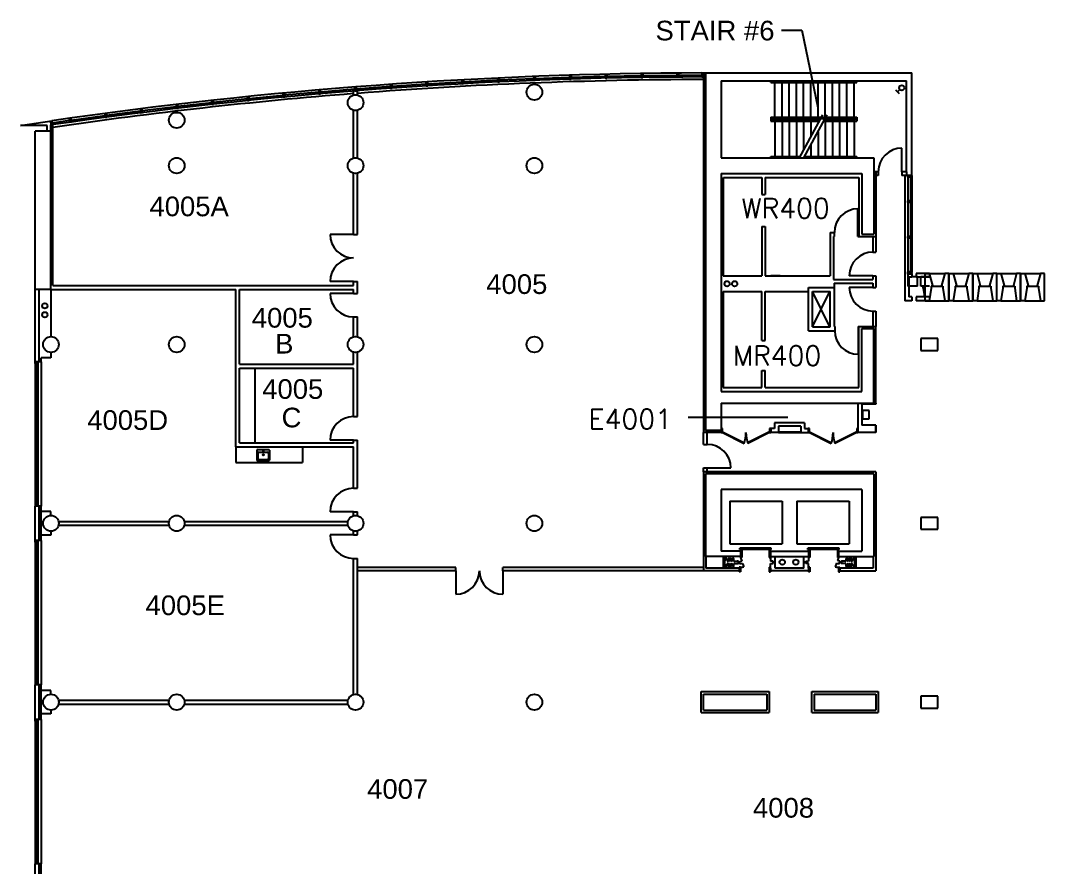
# Model space of a CAD drawing. Header units: inches. Extents: x -196 to 3068, y -5 to 2578.
# Drawn here: x 9 to 1572, y 1285 to 2578 of the extents above; entities that cross this region are included whole.
import ezdxf

# ---------------------------------------------------------------- set-up
doc = ezdxf.new("R2010")
doc.units = ezdxf.units.IN
doc.header["$MEASUREMENT"] = 0
for name, color, linetype in [('A-DOOR', 4, 'Continuous'), ('A-FLOR-HRAL', 4, 'Continuous'), ('A-FLOR-STRS', 4, 'Continuous'), ('A-FLOR-TEXT', 7, 'Continuous'), ('A-FURN', 3, 'Continuous'), ('A-GLAZ', 3, 'Continuous'), ('A-ROOF-OTLN', 6, 'Continuous'), ('A-WALL', 5, 'Continuous'), ('A-WALL-JAMB', 6, 'Continuous'), ('M-EQPM-EVTR', 4, 'Continuous'), ('P-SANR-EQPM', 5, 'Continuous'), ('S-COLS', 6, 'Continuous')]:
    doc.layers.add(name, color=color, linetype=linetype)
doc.styles.add('ROMANS', font='ROMANS.shx', dxfattribs={"width": 0.9})
doc.styles.get("Standard").update_dxf_attribs({"font": 'arial.ttf'})

msp = doc.modelspace()

# ---------------------------------------------------------------- linework, layer by layer
for p, q in [((1350.7, 2465.9), (1345, 2471.6)), ((1350.7, 2465.9), (1345, 2471.6)), ((1351.3, 2472.2), (1347.8, 2468.8)), ((1351.3, 2472.2), (1347.8, 2468.8)), ((1244.5, 2110.2), (1217.8, 2164.2)), ((1217.8, 2110.2), (1244.5, 2164.2))]:
    msp.add_line(p, q)
for centre in [(1354.1, 2475), (1354.1, 2475), (1087.5, 2175.9), (1099, 2175.9), (46, 2142.1), (46, 2128.6)]:
    msp.add_circle(centre, 4)
at = {"layer": 'A-DOOR'}
for p, q in [((1354.3, 2346.9), (1354.3, 2382.9)), ((1354.3, 2346.9), (1354.3, 2382.9)), ((1287.3, 2254.2), (1287.3, 2290.2)), ((1287.3, 2254.2), (1287.3, 2290.2)), ((517.3, 2251.2), (481.3, 2251.2)), ((517.3, 2179.2), (481.3, 2179.2)), ((1310, 2188.2), (1274, 2188.2)), ((1310, 2188.2), (1274, 2188.2)), ((517.3, 2161.2), (481.3, 2161.2)), ((1310, 2170.2), (1274, 2170.2)), ((1310, 2170.2), (1274, 2170.2)), ((1287.8, 2104.2), (1287.8, 2068.2)), ((1287.8, 2104.2), (1287.8, 2068.2)), ((1080.3, 1949.8), (1113.8, 1933.2)), ((1080.3, 1948.7), (1113.4, 1932.3)), ((1152.3, 1949.8), (1118.7, 1933.2)), ((1152.3, 1948.7), (1119.2, 1932.3)), ((1213.3, 1949.8), (1246.8, 1933.2)), ((1213.3, 1948.7), (1246.4, 1932.3)), ((1285.3, 1949.8), (1251.7, 1933.2)), ((1285.3, 1949.8), (1251.7, 1933.2)), ((1285.3, 1948.7), (1252.2, 1932.3)), ((1285.3, 1948.7), (1252.2, 1932.3)), ((517.3, 1937.2), (481.3, 1937.2)), ((1057.3, 1894.7), (1093.3, 1894.7)), ((517.3, 1827.8), (481.3, 1827.8)), ((517.3, 1792.6), (481.3, 1792.6)), ((1154.8, 1772.2), (1106.8, 1772.2)), ((1106.8, 1770.2), (1106.8, 1772.2)), ((1154.8, 1770.2), (1106.8, 1770.2)), ((1130.8, 1770.2), (1130.8, 1772.2)), ((1154.8, 1770.2), (1154.8, 1772.2)), ((1210.8, 1770.2), (1210.8, 1772.2)), ((1258.8, 1772.2), (1210.8, 1772.2)), ((1258.8, 1770.2), (1210.8, 1770.2)), ((1234.8, 1770.2), (1234.8, 1772.2)), ((1258.8, 1772.2), (1252.8, 1772.2)), ((1258.8, 1770.2), (1258.8, 1772.2)), ((1258.8, 1770.2), (1258.8, 1772.2)), ((1106.1, 1751.5), (1109.9, 1752.8)), ((1107.3, 1747.7), (1106.1, 1751.5)), ((1107.8, 1758.2), (1109.8, 1752.7)), ((1259.7, 1752.2), (1255.9, 1753.4)), ((1259.7, 1752.2), (1255.9, 1753.4)), ((1257.8, 1758.2), (1256.1, 1753.4)), ((1257.8, 1758.2), (1256.1, 1753.4)), ((1258.5, 1748.4), (1259.7, 1752.2)), ((1258.5, 1748.4), (1259.7, 1752.2)), ((673.3, 1737.9), (673.3, 1701.9)), ((745.3, 1737.9), (745.3, 1701.9)), ((1111.2, 1748.9), (1107.3, 1747.7)), ((1111.2, 1748.9), (1112.9, 1744)), ((1254.7, 1749.6), (1252.6, 1744)), ((1254.7, 1749.6), (1252.6, 1744)), ((1254.7, 1749.6), (1258.5, 1748.4)), ((1254.7, 1749.6), (1258.5, 1748.4))]:
    msp.add_line(p, q, dxfattribs=at)
for centre, radius, start, end in [((1354.3, 2346.9), 36, 90, 180), ((1354.3, 2346.9), 36, 90, 180), ((1287.3, 2254.2), 36, 90, 180), ((1287.3, 2254.2), 36, 90, 180), ((517.3, 2251.2), 36, 180, 270), ((1310, 2188.2), 36, 90, 180), ((1310, 2188.2), 36, 90, 180), ((517.3, 2179.2), 36, 90, 180), ((517.3, 2161.2), 36, 180, 270), ((1310, 2170.2), 36, 180, 270), ((1310, 2170.2), 36, 180, 270), ((1287.8, 2104.2), 36, 180, 270), ((1287.8, 2104.2), 36, 180, 270), ((517.3, 1937.2), 36, 90, 180), ((1068.3, 1948.7), 48, 340, 0), ((1164.3, 1948.7), 48, 180, 200), ((1201.3, 1948.7), 48, 340, 0), ((1297.3, 1948.7), 48, 180, 200), ((1297.3, 1948.7), 48, 180, 200), ((1057.3, 1894.7), 36, 0, 90), ((517.3, 1827.8), 36, 90, 180), ((517.3, 1792.6), 36, 180, 270), ((673.3, 1737.9), 36, 270, 0), ((745.3, 1737.9), 36, 180, 270), ((1107.8, 1759.2), 16, 270, 288.7751), ((1257.8, 1759.2), 16, 251.2249, 270), ((1257.8, 1759.2), 16, 251.2249, 270)]:
    msp.add_arc(centre, radius, start, end, dxfattribs=at)
at = {"layer": 'A-FLOR-HRAL'}
for p, q in [((1154.3, 2483.2), (1154.3, 2485.7)), ((1154.3, 2483.2), (1285.3, 2483.2)), ((1285.3, 2483.2), (1285.3, 2485.2)), ((1285.3, 2483.2), (1285.3, 2485.2)), ((1154.3, 2429.9), (1285.3, 2429.9)), ((1154.3, 2429.9), (1154.3, 2423.9)), ((1154.3, 2423.9), (1228.1, 2423.9)), ((1156.3, 2427.9), (1283.3, 2427.9)), ((1156.3, 2425.9), (1156.3, 2427.9)), ((1156.3, 2425.9), (1229.2, 2425.9)), ((1234.9, 2423.9), (1285.3, 2423.9)), ((1236, 2425.9), (1283.3, 2425.9)), ((1252.8, 2429.9), (1285.3, 2429.9)), ((1252.8, 2427.9), (1283.3, 2427.9)), ((1252.8, 2425.9), (1283.3, 2425.9)), ((1252.8, 2423.9), (1285.3, 2423.9)), ((1283.3, 2425.9), (1283.3, 2427.9)), ((1283.3, 2425.9), (1283.3, 2427.9)), ((1285.3, 2429.9), (1285.3, 2423.9)), ((1285.3, 2429.9), (1285.3, 2423.9)), ((1154.3, 2370.2), (1199, 2370.2)), ((1154.3, 2368.2), (1154.3, 2370.2)), ((1205.8, 2370.2), (1285.3, 2370.2)), ((1285.3, 2368.2), (1285.3, 2370.2)), ((1285.3, 2368.2), (1285.3, 2370.2))]:
    msp.add_line(p, q, dxfattribs=at)
at = {"layer": 'A-FLOR-STRS'}
for p, q in [((1160.3, 2429.9), (1160.3, 2483.2)), ((1171.3, 2429.9), (1171.3, 2483.2)), ((1182.3, 2429.9), (1182.3, 2483.2)), ((1193.3, 2429.9), (1193.3, 2483.2)), ((1204.3, 2429.9), (1204.3, 2483.2)), ((1215.3, 2429.9), (1215.3, 2483.2)), ((1226.3, 2429.9), (1226.3, 2483.2)), ((1237.3, 2429.9), (1237.3, 2483.2)), ((1248.3, 2429.9), (1248.3, 2483.2)), ((1259.3, 2429.9), (1259.3, 2483.2)), ((1259.3, 2429.9), (1259.3, 2483.2)), ((1270.3, 2429.9), (1270.3, 2483.2)), ((1270.3, 2429.9), (1270.3, 2483.2)), ((1281.3, 2429.9), (1281.3, 2483.2)), ((1281.3, 2429.9), (1281.3, 2483.2)), ((1160.3, 2423.9), (1160.3, 2370.7)), ((1171.3, 2423.9), (1171.3, 2370.7)), ((1182.3, 2423.9), (1182.3, 2370.7)), ((1193.3, 2423.9), (1193.3, 2370.7)), ((1197.9, 2368.2), (1233.5, 2433.9)), ((1204.3, 2423.9), (1204.3, 2380)), ((1204.7, 2368.2), (1240.4, 2433.9)), ((1215.3, 2423.9), (1215.3, 2400.3)), ((1237.3, 2423.9), (1237.3, 2370.7)), ((1248.3, 2423.9), (1248.3, 2370.7)), ((1259.3, 2423.9), (1259.3, 2370.7)), ((1259.3, 2423.9), (1259.3, 2370.7)), ((1270.3, 2423.9), (1270.3, 2370.7)), ((1270.3, 2423.9), (1270.3, 2370.7)), ((1281.3, 2423.9), (1281.3, 2370.7)), ((1281.3, 2423.9), (1281.3, 2370.7)), ((1226.3, 2408), (1226.3, 2370.7)), ((1215.3, 2387.7), (1215.3, 2370.7))]:
    msp.add_line(p, q, dxfattribs=at)
at = {"layer": 'A-FLOR-TEXT'}
for p, q in [((1170.5, 2563), (1201.6, 2563)), ((1201.6, 2563), (1226.2, 2445)), ((1028.2, 1972.3), (1180.1, 1972.3))]:
    msp.add_line(p, q, dxfattribs=at)
at = {"layer": 'A-FURN'}
for p, q in [((367.3, 1933.2), (367.3, 2047.2)), ((1294.4, 1982.4), (1294.4, 1969.5)), ((1304.6, 1982.4), (1294.4, 1982.4)), ((1304.6, 1969.5), (1304.6, 1982.4)), ((1294.4, 1969.5), (1304.6, 1969.5)), ((337.3, 1927.2), (337.3, 1903.2)), ((439.3, 1927.2), (439.3, 1903.2)), ((337.3, 1903.2), (439.3, 1903.2))]:
    msp.add_line(p, q, dxfattribs=at)
at = {"layer": 'A-GLAZ'}
for p, q in [((685.2, 2484.3), (737.4, 2487)), ((739.8, 2487.1), (792, 2489.3)), ((794.5, 2489.4), (846.8, 2491.2)), ((849.3, 2491.3), (901.5, 2492.7)), ((904, 2492.8), (956.2, 2493.8)), ((958.7, 2493.9), (1010.9, 2494.5)), ((1013.4, 2494.5), (1048.8, 2494.6)), ((466.7, 2469), (518.8, 2473.2)), ((521.3, 2473.4), (573.4, 2477.3)), ((575.9, 2477.5), (628, 2481)), ((630.5, 2481.1), (682.7, 2484.2)), ((303.3, 2453), (355.3, 2458.5)), ((357.7, 2458.7), (409.7, 2463.8)), ((412.2, 2464.1), (464.3, 2468.8)), ((140.3, 2433.2), (192.1, 2439.9)), ((194.6, 2440.2), (246.4, 2446.5)), ((248.9, 2446.8), (300.8, 2452.7)), ((57.3, 2421.6), (83.6, 2425.4)), ((86, 2425.7), (137.8, 2432.8)), ((1358.7, 2340.9), (1358.7, 2190.8)), ((1363.3, 2340.9), (1363.3, 2193.2)), ((1367.3, 2338.4), (1367.3, 2302.4)), ((1369.3, 2340.9), (1369.3, 2193.2)), ((1367.3, 2299.9), (1367.3, 2247.8)), ((1367.3, 2245.3), (1367.3, 2193.2)), ((1401, 2172.4), (1415, 2172.4)), ((1437.5, 2172.4), (1451.5, 2172.4)), ((1474, 2172.4), (1488, 2172.4)), ((1510.5, 2172.4), (1524.5, 2172.4)), ((1547, 2172.4), (1561, 2172.4)), ((31.3, 2056.8), (31.3, 1836.5)), ((33.3, 1975.2), (33.3, 2054.3)), ((35.3, 2056.8), (35.3, 1836.5)), ((40.3, 2056.8), (40.3, 1836.5)), ((40.3, 2056.8), (40.3, 1836.5)), ((33.3, 1920.6), (33.3, 1972.7)), ((33.3, 1839), (33.3, 1918.1)), ((31.3, 1783.8), (31.3, 1563.5)), ((35.3, 1783.8), (35.3, 1563.5)), ((40.3, 1783.8), (40.3, 1563.5)), ((40.3, 1783.8), (40.3, 1563.5)), ((33.3, 1702.2), (33.3, 1781.3)), ((33.3, 1647.6), (33.3, 1699.7)), ((33.3, 1566), (33.3, 1645.1)), ((31.3, 1510.8), (31.3, 1290.5)), ((33.3, 1429.2), (33.3, 1508.3)), ((35.3, 1510.8), (35.3, 1290.5)), ((40.3, 1510.8), (40.3, 1290.5)), ((40.3, 1510.8), (40.3, 1290.5)), ((33.3, 1374.6), (33.3, 1426.7)), ((33.3, 1293), (33.3, 1372.1))]:
    msp.add_line(p, q, dxfattribs=at)
for radius, start, end in [(6998.8, 90.1228, 98.30558), (7004.8, 90.14314, 98.28531), (6994.8, 90.1228, 94.45228), (6994.8, 94.50157, 98.28553)]:
    msp.add_arc((1066.3, -4507.2), radius, start, end, dxfattribs=at)
at = {"layer": 'A-ROOF-OTLN'}
for p, q in [((1165.8, 1949.7), (1199.8, 1949.7)), ((1165.8, 1948.7), (1199.8, 1948.7))]:
    msp.add_line(p, q, dxfattribs=at)
at = {"layer": 'A-WALL'}
for p, q in [((1051.3, 2497.7), (1051.3, 1948.7)), ((1051.3, 2497.7), (1369.3, 2497.7)), ((1054.3, 2497.7), (1054.3, 1951.7)), ((1078.3, 2485.7), (1078.3, 2368.2)), ((1078.3, 2485.7), (1361.3, 2485.7)), ((1361.3, 2346.9), (1361.3, 2485.7)), ((1361.3, 2346.9), (1361.3, 2485.7)), ((1369.3, 2340.9), (1369.3, 2497.7)), ((1369.3, 2340.9), (1369.3, 2497.7)), ((517.3, 2463.9), (517.3, 2470.1)), ((523.3, 2463.9), (523.3, 2470.6)), ((517.3, 2367.8), (517.3, 2440.7)), ((523.3, 2367.8), (523.3, 2440.7)), ((8.9, 2417.4), (56.9, 2424.6)), ((54.4, 2424.2), (55.3, 2418.3)), ((49.3, 2417.4), (8.8, 2417.4)), ((55.3, 2408.7), (31.3, 2408.7)), ((31.3, 2167.2), (31.3, 2408.7)), ((55.3, 2408.7), (31.3, 2408.7)), ((49.3, 2408.7), (49.3, 2417.4)), ((55.3, 2408.7), (55.3, 2418.3)), ((55.3, 2167.2), (55.3, 2408.7)), ((58.3, 2173.2), (58.3, 2418.7)), ((1051.3, 2399.4), (1051.3, 1948.7)), ((1054.3, 2399.4), (1054.3, 1951.7)), ((1078.3, 2368.2), (1311.3, 2368.2)), ((1078.3, 2368.2), (1311.3, 2368.2)), ((1252.8, 2368.2), (1311.3, 2368.2)), ((1252.8, 2368.2), (1311.3, 2368.2)), ((1311.3, 2368.2), (1311.3, 2346.9)), ((1311.3, 2368.2), (1311.3, 2346.9)), ((1311.3, 2368.2), (1311.3, 2346.9)), ((1311.3, 2368.2), (1311.3, 2346.9)), ((1318.3, 2346.9), (1311.3, 2346.9)), ((1311.3, 2346.9), (1311.3, 2251.4)), ((1311.3, 2346.9), (1311.3, 2251.4)), ((1318.3, 2346.9), (1311.3, 2346.9)), ((1314.3, 2346.9), (1314.3, 2248.2)), ((1314.3, 2346.9), (1314.3, 2248.2)), ((1318.3, 2346.9), (1318.3, 2340.9)), ((1318.3, 2346.9), (1318.3, 2340.9)), ((1361.3, 2346.9), (1354.3, 2346.9)), ((1354.3, 2346.9), (1354.3, 2340.9)), ((1354.3, 2346.9), (1354.3, 2340.9)), ((1361.3, 2346.9), (1354.3, 2346.9)), ((1361.3, 2346.9), (1361.3, 2340.9)), ((1361.3, 2346.9), (1361.3, 2340.9)), ((517.3, 2251.2), (517.3, 2344.6)), ((523.3, 2251.2), (523.3, 2344.6)), ((1078.3, 2344.2), (1293.3, 2344.2)), ((1078.3, 2344.2), (1078.3, 2011.4)), ((1081.5, 2338.2), (1081.5, 2188.2)), ((1081.8, 2338.2), (1140.3, 2338.2)), ((1140.3, 2338.2), (1140.3, 2312.2)), ((1145.8, 2338.2), (1288.8, 2338.2)), ((1145.8, 2338.2), (1145.8, 2312.2)), ((1252.8, 2344.2), (1293.3, 2344.2)), ((1288.8, 2338.2), (1288.8, 2248.2)), ((1288.8, 2338.2), (1288.8, 2248.2)), ((1293.3, 2344.2), (1293.3, 2251.4)), ((1293.3, 2344.2), (1293.3, 2251.4)), ((1318.3, 2340.9), (1314.3, 2340.9)), ((1318.3, 2340.9), (1314.3, 2340.9)), ((1369.3, 2340.9), (1354.3, 2340.9)), ((1369.3, 2340.9), (1354.3, 2340.9)), ((1140.3, 2312.2), (1145.8, 2312.2)), ((517.3, 2251.2), (523.3, 2251.2)), ((1140.3, 2263.2), (1140.3, 2188.2)), ((1140.3, 2263.2), (1145.8, 2263.2)), ((1145.8, 2263.2), (1145.8, 2188.2)), ((1244.8, 2254.2), (1251, 2254.2)), ((1244.8, 2254.2), (1244.8, 2188.2)), ((1251.3, 2248.2), (1251.3, 2254.2)), ((1287.3, 2254.2), (1288.8, 2254.2)), ((1287.3, 2248.2), (1287.3, 2254.2)), ((1287.3, 2254.2), (1288.8, 2254.2)), ((1287.3, 2248.2), (1287.3, 2254.2)), ((1293.3, 2251.4), (1311.3, 2251.4)), ((1293.3, 2251.4), (1311.3, 2251.4)), ((1250, 2248.2), (1251.3, 2248.2)), ((1250, 2248.2), (1250, 2182.2)), ((1287.3, 2248.2), (1288.8, 2248.2)), ((1287.3, 2248.2), (1288.8, 2248.2)), ((1288.8, 2248.2), (1314.3, 2248.2)), ((1288.8, 2248.2), (1314.3, 2248.2)), ((1310, 2248.2), (1310, 2224.2)), ((1310, 2248.2), (1310, 2224.2)), ((1314.3, 2248.2), (1314.3, 2224.2)), ((1314.3, 2248.2), (1314.3, 2224.2)), ((1310, 2224.2), (1314.3, 2224.2)), ((1310, 2224.2), (1314.3, 2224.2)), ((1358.7, 2191.7), (1358.7, 2149.7)), ((1363.3, 2190.7), (1363.3, 2172.4)), ((1369.3, 2191.7), (1369.3, 2185.7)), ((1369.3, 2190.7), (1369.3, 2186.7)), ((1376.3, 2191.7), (1376.3, 2185.7)), ((1396.3, 2191.7), (1376.3, 2191.7)), ((1390, 2149.7), (1390, 2191.7)), ((1390, 2191.7), (1396, 2191.7)), ((1396, 2191.7), (1420, 2191.7)), ((1396, 2191.7), (1401, 2173.4)), ((1420, 2191.7), (1415, 2173.4)), ((1426, 2191.7), (1420, 2191.7)), ((1426, 2149.7), (1426, 2191.7)), ((1426.5, 2191.7), (1432.5, 2191.7)), ((1426.5, 2149.7), (1426.5, 2191.7)), ((1432.5, 2191.7), (1437.5, 2173.4)), ((1432.5, 2191.7), (1456.5, 2191.7)), ((1456.5, 2191.7), (1451.5, 2173.4)), ((1462.5, 2191.7), (1456.5, 2191.7)), ((1462.5, 2149.7), (1462.5, 2191.7)), ((1463, 2191.7), (1469, 2191.7)), ((1463, 2149.7), (1463, 2191.7)), ((1469, 2191.7), (1474, 2173.4)), ((1469, 2191.7), (1493, 2191.7)), ((1493, 2191.7), (1488, 2173.4)), ((1499, 2191.7), (1493, 2191.7)), ((1499, 2149.7), (1499, 2191.7)), ((1499.5, 2191.7), (1505.5, 2191.7)), ((1499.5, 2149.7), (1499.5, 2191.7)), ((1505.5, 2191.7), (1510.5, 2173.4)), ((1505.5, 2191.7), (1529.5, 2191.7)), ((1529.5, 2191.7), (1524.5, 2173.4)), ((1535.5, 2191.7), (1529.5, 2191.7)), ((1535.5, 2149.7), (1535.5, 2191.7)), ((1536, 2191.7), (1542, 2191.7)), ((1536, 2149.7), (1536, 2191.7)), ((1542, 2191.7), (1547, 2173.4)), ((1542, 2191.7), (1566, 2191.7)), ((1566, 2191.7), (1561, 2173.4)), ((1572, 2191.7), (1566, 2191.7)), ((1572, 2149.7), (1572, 2191.7)), ((58.3, 2173.2), (517.3, 2173.2)), ((517.3, 2179.2), (523.3, 2179.2)), ((517.3, 2173.2), (517.3, 2179.2)), ((523.3, 2161.2), (523.3, 2179.2)), ((1081.5, 2188.2), (1140.3, 2188.2)), ((1145.8, 2188.2), (1244.8, 2188.2)), ((1168.5, 2188.2), (1154.5, 2188.2)), ((1250, 2182.2), (1310, 2182.2)), ((1250, 2182.2), (1310, 2182.2)), ((1250.8, 2176.7), (1310, 2176.7)), ((1250.8, 2176.7), (1310, 2176.7)), ((1250.8, 2176.7), (1250.8, 2110.7)), ((1310, 2188.2), (1310, 2182.2)), ((1310, 2188.2), (1314.3, 2188.2)), ((1310, 2188.2), (1314.3, 2188.2)), ((1310, 2188.2), (1310, 2182.2)), ((1310, 2176.7), (1310, 2170.2)), ((1310, 2176.7), (1310, 2170.2)), ((1314.3, 2188.2), (1314.3, 2170.2)), ((1314.3, 2188.2), (1314.3, 2170.2)), ((1369.3, 2185.7), (1364.7, 2185.7)), ((1364.7, 2185.7), (1364.7, 2155.7)), ((1369.3, 2186.7), (1378.3, 2186.7)), ((1396.3, 2185.7), (1376.3, 2185.7)), ((1378.3, 2172.4), (1378.3, 2186.7)), ((1383.3, 2186.7), (1396.3, 2186.7)), ((1383.3, 2172.4), (1383.3, 2186.7)), ((1401, 2173.4), (1401, 2172.4)), ((1415, 2173.4), (1415, 2172.4)), ((1437.5, 2173.4), (1437.5, 2172.4)), ((1451.5, 2173.4), (1451.5, 2172.4)), ((1474, 2173.4), (1474, 2172.4)), ((1488, 2173.4), (1488, 2172.4)), ((1510.5, 2173.4), (1510.5, 2172.4)), ((1524.5, 2173.4), (1524.5, 2172.4)), ((1547, 2173.4), (1547, 2172.4)), ((1561, 2173.4), (1561, 2172.4)), ((55.3, 2167.2), (31.3, 2167.2)), ((31.3, 2056.8), (31.3, 2167.2)), ((37.3, 2056.8), (37.3, 2167.2)), ((55.3, 2167.2), (55.3, 2095.2)), ((55.3, 2167.2), (337.3, 2167.2)), ((337.3, 1927.2), (337.3, 2167.2)), ((343.3, 2053.2), (343.3, 2167.2)), ((343.3, 2167.2), (517.3, 2167.2)), ((517.3, 2161.2), (517.3, 2167.2)), ((517.3, 2161.2), (523.3, 2161.2)), ((1081.5, 2164.2), (1081.5, 2017.4)), ((1081.5, 2164.2), (1140.3, 2164.2)), ((1140.3, 2089.2), (1140.3, 2164.2)), ((1145.8, 2164.2), (1211.8, 2164.2)), ((1145.8, 2089.2), (1145.8, 2164.2)), ((1211.8, 2164.2), (1211.8, 2170.2)), ((1211.8, 2170.2), (1250.8, 2170.2)), ((1211.8, 2104.2), (1211.8, 2164.2)), ((1217.8, 2164.2), (1244.8, 2164.2)), ((1217.8, 2110.2), (1217.8, 2164.2)), ((1244.8, 2110.2), (1244.8, 2164.2)), ((1310, 2170.2), (1314.3, 2170.2)), ((1310, 2170.2), (1314.3, 2170.2)), ((1378.3, 2172.4), (1363.3, 2172.4)), ((1396.3, 2172.4), (1383.3, 2172.4)), ((1386.8, 2169), (1386.8, 2172.4)), ((1386.8, 2169), (1389.8, 2149.7)), ((1399, 2169), (1396, 2149.7)), ((1399, 2172.4), (1399, 2169)), ((1401, 2172.4), (1399, 2172.4)), ((1415, 2172.4), (1417, 2172.4)), ((1417, 2172.4), (1417, 2169)), ((1417, 2169), (1420, 2149.7)), ((1435.5, 2169), (1432.5, 2149.7)), ((1437.5, 2172.4), (1435.5, 2172.4)), ((1435.5, 2172.4), (1435.5, 2169)), ((1451.5, 2172.4), (1453.5, 2172.4)), ((1453.5, 2172.4), (1453.5, 2169)), ((1453.5, 2169), (1456.5, 2149.7)), ((1472, 2169), (1469, 2149.7)), ((1474, 2172.4), (1472, 2172.4)), ((1472, 2172.4), (1472, 2169)), ((1488, 2172.4), (1490, 2172.4)), ((1490, 2172.4), (1490, 2169)), ((1490, 2169), (1493, 2149.7)), ((1508.5, 2169), (1505.5, 2149.7)), ((1510.5, 2172.4), (1508.5, 2172.4)), ((1508.5, 2172.4), (1508.5, 2169)), ((1524.5, 2172.4), (1526.5, 2172.4)), ((1526.5, 2172.4), (1526.5, 2169)), ((1526.5, 2169), (1529.5, 2149.7)), ((1545, 2169), (1542, 2149.7)), ((1547, 2172.4), (1545, 2172.4)), ((1545, 2172.4), (1545, 2169)), ((1561, 2172.4), (1563, 2172.4)), ((1563, 2172.4), (1563, 2169)), ((1563, 2169), (1566, 2149.7)), ((1369.3, 2149.7), (1358.7, 2149.7)), ((1369.3, 2155.7), (1364.7, 2155.7)), ((1369.3, 2155.7), (1369.3, 2149.7)), ((1376.3, 2155.7), (1376.3, 2149.7)), ((1396.3, 2155.7), (1376.3, 2155.7)), ((1396.3, 2149.7), (1376.3, 2149.7)), ((1389.8, 2149.7), (1396.3, 2149.7)), ((1396, 2149.7), (1390, 2149.7)), ((1396, 2149.7), (1420, 2149.7)), ((1420, 2149.7), (1426, 2149.7)), ((1432.5, 2149.7), (1426.5, 2149.7)), ((1432.5, 2149.7), (1456.5, 2149.7)), ((1456.5, 2149.7), (1462.5, 2149.7)), ((1469, 2149.7), (1463, 2149.7)), ((1469, 2149.7), (1493, 2149.7)), ((1493, 2149.7), (1499, 2149.7)), ((1505.5, 2149.7), (1499.5, 2149.7)), ((1505.5, 2149.7), (1529.5, 2149.7)), ((1529.5, 2149.7), (1535.5, 2149.7)), ((1542, 2149.7), (1536, 2149.7)), ((1542, 2149.7), (1566, 2149.7)), ((1566, 2149.7), (1572, 2149.7)), ((1310, 2134.2), (1314.3, 2134.2)), ((1310, 2134.2), (1310, 2110.7)), ((1310, 2134.2), (1314.3, 2134.2)), ((1310, 2134.2), (1310, 2110.7)), ((1314.3, 2134.2), (1314.3, 2110.7)), ((1314.3, 2134.2), (1314.3, 2110.7)), ((517.3, 2125.2), (523.3, 2125.2)), ((517.3, 2094.8), (517.3, 2125.2)), ((523.3, 2094.8), (523.3, 2125.2)), ((1250.8, 2110.7), (1251.8, 2110.7)), ((1251.8, 2110.7), (1251.8, 2104.2)), ((1287.8, 2110.7), (1288.8, 2110.7)), ((1287.8, 2110.7), (1287.8, 2104.2)), ((1287.8, 2110.7), (1287.8, 2104.2)), ((1287.8, 2110.7), (1288.8, 2110.7)), ((1288.8, 2110.7), (1314.3, 2110.7)), ((1288.8, 2017.4), (1288.8, 2110.7)), ((1288.8, 2017.4), (1288.8, 2110.7)), ((1288.8, 2110.7), (1314.3, 2110.7)), ((1314.3, 1991.9), (1314.3, 2110.7)), ((1314.3, 1991.9), (1314.3, 2110.7)), ((1211.8, 2104.2), (1251.8, 2104.2)), ((1217.8, 2110.2), (1244.8, 2110.2)), ((1293.3, 2107.4), (1311.3, 2107.4)), ((1293.3, 2011.4), (1293.3, 2107.4)), ((1293.3, 2107.4), (1311.3, 2107.4)), ((1293.3, 2011.4), (1293.3, 2107.4)), ((1311.3, 1993.4), (1311.3, 2107.4)), ((1311.3, 1993.4), (1311.3, 2107.4)), ((1140.3, 2089.2), (1145.8, 2089.2)), ((55.3, 2071.2), (55.3, 2062.8)), ((517.3, 2053.2), (517.3, 2071.6)), ((523.3, 1973.2), (523.3, 2071.6)), ((40.3, 2056.8), (31.3, 2056.8)), ((55.3, 2062.8), (40.3, 2062.8)), ((40.3, 2056.8), (40.3, 2062.8)), ((343.3, 2053.2), (517.3, 2053.2)), ((343.3, 2047.2), (517.3, 2047.2)), ((343.3, 1933.2), (343.3, 2047.2)), ((517.3, 1973.2), (517.3, 2047.2)), ((1140.3, 2017.4), (1140.3, 2043.4)), ((1140.3, 2043.4), (1145.8, 2043.4)), ((1145.8, 2017.4), (1145.8, 2043.4)), ((1081.5, 2017.4), (1140.3, 2017.4)), ((1145.8, 2017.4), (1288.8, 2017.4)), ((1078.3, 2011.4), (1293.3, 2011.4)), ((1252.8, 2011.4), (1293.3, 2011.4)), ((1078.3, 1993.4), (1078.3, 1948.7)), ((1078.3, 1993.4), (1287.3, 1993.4)), ((1252.8, 1993.4), (1287.3, 1993.4)), ((1287.3, 1993.4), (1311.3, 1993.4)), ((1287.3, 1993.4), (1287.3, 1948.7)), ((1287.3, 1993.4), (1311.3, 1993.4)), ((1287.3, 1993.4), (1287.3, 1948.7)), ((1314.3, 1991.9), (1293.3, 1991.9)), ((1293.3, 1991.9), (1293.3, 1959.9)), ((1293.3, 1991.9), (1293.3, 1959.9)), ((1314.3, 1991.9), (1293.3, 1991.9)), ((1314.3, 1993.4), (1314.3, 1991.9)), ((1314.3, 1993.4), (1314.3, 1991.9)), ((517.3, 1973.2), (523.3, 1973.2)), ((1154.3, 1954.7), (1154.3, 1948.7)), ((1159.8, 1954.7), (1154.3, 1954.7)), ((1205.8, 1963.7), (1159.8, 1963.7)), ((1159.8, 1963.7), (1159.8, 1954.7)), ((1199.8, 1958.7), (1165.8, 1958.7)), ((1165.8, 1958.7), (1165.8, 1948.7)), ((1199.8, 1958.7), (1199.8, 1948.7)), ((1205.8, 1963.7), (1205.8, 1954.7)), ((1205.8, 1954.7), (1211.3, 1954.7)), ((1211.3, 1954.7), (1211.3, 1948.7)), ((1314.3, 1959.9), (1293.3, 1959.9)), ((1314.3, 1959.9), (1293.3, 1959.9)), ((1314.3, 1959.9), (1314.3, 1948.7)), ((1314.3, 1948.7), (1314.3, 1959.9)), ((1314.3, 1948.7), (1314.3, 1959.9)), ((1314.3, 1959.9), (1314.3, 1948.7)), ((1078.3, 1948.7), (1051.3, 1948.7)), ((1051.3, 1930.7), (1051.3, 1948.7)), ((1078.3, 1951.7), (1054.3, 1951.7)), ((1057.3, 1930.7), (1057.3, 1948.7)), ((1165.8, 1948.7), (1154.3, 1948.7)), ((1199.8, 1948.7), (1211.3, 1948.7)), ((1314.3, 1948.7), (1287.3, 1948.7)), ((1314.3, 1948.7), (1287.3, 1948.7)), ((337.3, 1927.2), (517.3, 1927.2)), ((343.3, 1933.2), (517.3, 1933.2)), ((517.3, 1937.2), (523.3, 1937.2)), ((517.3, 1933.2), (517.3, 1937.2)), ((517.3, 1863.8), (517.3, 1927.2)), ((523.3, 1863.8), (523.3, 1937.2)), ((1051.3, 1930.7), (1057.3, 1930.7)), ((1051.3, 1894.7), (1057.3, 1894.7)), ((1051.3, 1888.7), (1051.3, 1894.7)), ((1057.3, 1888.7), (1057.3, 1894.7)), ((1051.3, 1888.7), (1051.3, 1737.9)), ((1314.3, 1888.7), (1051.3, 1888.7)), ((1311.3, 1885.7), (1054.3, 1885.7)), ((1054.3, 1885.7), (1054.3, 1759.7)), ((1314.3, 1888.7), (1252.8, 1888.7)), ((1311.3, 1885.7), (1252.8, 1885.7)), ((1311.3, 1885.7), (1311.3, 1759.7)), ((1311.3, 1885.7), (1311.3, 1759.7)), ((1314.3, 1888.7), (1314.3, 1737.9)), ((1314.3, 1888.7), (1314.3, 1737.9)), ((517.3, 1863.8), (523.3, 1863.8)), ((1293.3, 1861.7), (1078.3, 1861.7)), ((1078.3, 1861.7), (1078.3, 1767.7)), ((1293.3, 1861.7), (1252.8, 1861.7)), ((1293.3, 1861.7), (1293.3, 1767.7)), ((1293.3, 1861.7), (1293.3, 1767.7)), ((40.3, 1836.5), (31.3, 1836.5)), ((31.3, 1783.8), (31.3, 1836.5)), ((37.3, 1783.8), (37.3, 1836.5)), ((40.3, 1783.8), (40.3, 1836.5)), ((55.3, 1828.2), (40.3, 1828.2)), ((55.3, 1822.2), (55.3, 1828.2)), ((517.3, 1827.8), (523.3, 1827.8)), ((517.3, 1821.8), (517.3, 1827.8)), ((523.3, 1821.8), (523.3, 1827.8)), ((55.3, 1798.2), (55.3, 1792.2)), ((66.9, 1813.2), (235.7, 1813.2)), ((66.9, 1807.2), (235.7, 1807.2)), ((258.9, 1813.2), (508.7, 1813.2)), ((258.9, 1807.2), (508.7, 1807.2)), ((517.3, 1792.6), (517.3, 1798.6)), ((523.3, 1792.6), (523.3, 1798.6)), ((40.3, 1783.8), (31.3, 1783.8)), ((55.3, 1792.2), (40.3, 1792.2)), ((517.3, 1792.6), (523.3, 1792.6)), ((1107.8, 1767.7), (1078.3, 1767.7)), ((1109.8, 1769.2), (1107.8, 1769.2)), ((1107.8, 1767.7), (1107.8, 1769.2)), ((1107.8, 1767.7), (1107.8, 1759.7)), ((1109.8, 1769.2), (1109.8, 1758.2)), ((1151.8, 1769.2), (1151.8, 1758.2)), ((1151.8, 1769.2), (1153.8, 1769.2)), ((1153.8, 1767.7), (1153.8, 1769.2)), ((1153.8, 1767.7), (1211.8, 1767.7)), ((1153.8, 1767.7), (1153.8, 1759.7)), ((1211.8, 1767.7), (1211.8, 1769.2)), ((1213.8, 1769.2), (1211.8, 1769.2)), ((1211.8, 1767.7), (1211.8, 1759.7)), ((1213.8, 1769.2), (1213.8, 1758.2)), ((1255.8, 1769.2), (1257.8, 1769.2)), ((1255.8, 1769.2), (1255.8, 1758.2)), ((1255.8, 1769.2), (1257.8, 1769.2)), ((1255.8, 1769.2), (1255.8, 1758.2)), ((1257.8, 1767.7), (1257.8, 1769.2)), ((1257.8, 1767.7), (1257.8, 1769.2)), ((1257.8, 1767.7), (1257.8, 1759.7)), ((1257.8, 1767.7), (1293.3, 1767.7)), ((1257.8, 1767.7), (1293.3, 1767.7)), ((1257.8, 1767.7), (1257.8, 1759.7)), ((517.3, 1756.6), (523.3, 1756.6)), ((517.3, 1548.8), (517.3, 1756.6)), ((523.3, 1548.8), (523.3, 1756.6)), ((1107.8, 1759.7), (1054.3, 1759.7)), ((1055, 1759.7), (1055, 1741.7)), ((1082, 1741.7), (1082, 1759.7)), ((1084, 1741.7), (1084, 1759.7)), ((1084, 1758), (1086.7, 1758)), ((1084, 1754.4), (1085.2, 1754.6)), ((1087.2, 1756.3), (1088, 1753)), ((1089.5, 1752.9), (1089.6, 1756.4)), ((1091.1, 1756.3), (1091.2, 1753.4)), ((1092.3, 1753.2), (1092.5, 1756.2)), ((1093.8, 1756.4), (1094, 1753.2)), ((1095.3, 1753.2), (1095.7, 1756.9)), ((1099.1, 1752.2), (1101.2, 1752.2)), ((1101.2, 1752.2), (1104.4, 1752.2)), ((1105.1, 1752.7), (1102.7, 1752.7)), ((1105.1, 1748.7), (1105.1, 1752.7)), ((1107.8, 1759.7), (1107.8, 1758.2)), ((1109.8, 1758.2), (1107.8, 1758.2)), ((1151.8, 1758.2), (1153.8, 1758.2)), ((1153.8, 1759.7), (1211.8, 1759.7)), ((1153.8, 1759.7), (1153.8, 1758.2)), ((1153.8, 1758.2), (1153.8, 1752.7)), ((1157.8, 1752.7), (1153.8, 1752.7)), ((1157.8, 1748.7), (1157.8, 1752.7)), ((1160.8, 1741.7), (1160.8, 1759.7)), ((1204.8, 1741.7), (1204.8, 1759.7)), ((1207.8, 1748.7), (1207.8, 1752.7)), ((1207.8, 1752.7), (1211.8, 1752.7)), ((1211.8, 1759.7), (1211.8, 1758.2)), ((1211.8, 1758.2), (1211.8, 1752.7)), ((1213.8, 1758.2), (1211.8, 1758.2)), ((1255.8, 1758.2), (1257.8, 1758.2)), ((1255.8, 1758.2), (1257.8, 1758.2)), ((1257.8, 1759.7), (1257.8, 1758.2)), ((1257.8, 1759.7), (1311.3, 1759.7)), ((1257.8, 1759.7), (1311.3, 1759.7)), ((1257.8, 1759.7), (1257.8, 1758.2)), ((1261.5, 1752.7), (1263.9, 1752.7)), ((1261.5, 1748.7), (1261.5, 1752.7)), ((1261.5, 1748.7), (1261.5, 1752.7)), ((1261.5, 1752.7), (1263.9, 1752.7)), ((1265.4, 1752.2), (1262.2, 1752.2)), ((1265.4, 1752.2), (1262.2, 1752.2)), ((1267.5, 1752.2), (1265.4, 1752.2)), ((1267.5, 1752.2), (1265.4, 1752.2)), ((1271.3, 1753.2), (1270.9, 1756.9)), ((1271.3, 1753.2), (1270.9, 1756.9)), ((1272.8, 1756.4), (1272.6, 1753.2)), ((1272.8, 1756.4), (1272.6, 1753.2)), ((1274.3, 1753.2), (1274.1, 1756.2)), ((1274.3, 1753.2), (1274.1, 1756.2)), ((1275.5, 1756.3), (1275.4, 1753.4)), ((1275.5, 1756.3), (1275.4, 1753.4)), ((1277.1, 1752.9), (1277, 1756.4)), ((1277.1, 1752.9), (1277, 1756.4)), ((1279.4, 1756.3), (1278.6, 1753)), ((1279.4, 1756.3), (1278.6, 1753)), ((1282.6, 1758), (1279.9, 1758)), ((1282.6, 1758), (1279.9, 1758)), ((1282.6, 1754.4), (1281.4, 1754.6)), ((1282.6, 1754.4), (1281.4, 1754.6)), ((1282.6, 1741.7), (1282.6, 1759.7)), ((1282.6, 1741.7), (1282.6, 1759.7)), ((1284.6, 1741.7), (1284.6, 1759.7)), ((1284.6, 1741.7), (1284.6, 1759.7)), ((1310.5, 1759.7), (1310.5, 1741.7)), ((1310.5, 1759.7), (1310.5, 1741.7)), ((673.3, 1742.9), (523.3, 1742.9)), ((673.3, 1737.9), (523.3, 1737.9)), ((673.3, 1737.9), (673.3, 1742.9)), ((1051.3, 1742.9), (745.3, 1742.9)), ((745.3, 1737.9), (745.3, 1742.9)), ((1051.3, 1737.9), (745.3, 1737.9)), ((1105.8, 1737.9), (1051.3, 1737.9)), ((1105.8, 1741.7), (1055, 1741.7)), ((1084, 1746.8), (1085.2, 1746.7)), ((1087, 1743.2), (1084, 1743.2)), ((1087.2, 1744.9), (1088, 1748.3)), ((1089.5, 1748.3), (1089.6, 1744.8)), ((1091.1, 1744.9), (1091.2, 1747.8)), ((1092.3, 1748.1), (1092.5, 1745)), ((1093.8, 1744.8), (1094, 1748)), ((1095.3, 1748), (1095.7, 1744.4)), ((1099.1, 1749), (1101.2, 1749)), ((1101.2, 1749), (1104.4, 1749)), ((1102.7, 1748.7), (1105.1, 1748.7)), ((1107.8, 1743.2), (1105.8, 1743.2)), ((1105.8, 1741.7), (1105.8, 1743.2)), ((1105.8, 1741.7), (1105.8, 1737.9)), ((1106.8, 1741.7), (1105.8, 1741.7)), ((1105.8, 1737.9), (1106.8, 1737.9)), ((1105.8, 1737.9), (1105.8, 1736.4)), ((1107.8, 1736.4), (1105.8, 1736.4)), ((1106.8, 1741.7), (1106.8, 1737.9)), ((1107.8, 1743.2), (1107.8, 1736.4)), ((1151.8, 1743.2), (1153.8, 1743.2)), ((1151.8, 1743.2), (1151.8, 1736.4)), ((1151.8, 1736.4), (1153.8, 1736.4)), ((1152.8, 1741.7), (1153.8, 1741.7)), ((1152.8, 1741.7), (1152.8, 1737.9)), ((1153.8, 1737.9), (1152.8, 1737.9)), ((1153.8, 1741.7), (1153.8, 1748.7)), ((1153.8, 1748.7), (1157.8, 1748.7)), ((1153.8, 1741.7), (1153.8, 1737.9)), ((1211.8, 1737.9), (1153.8, 1737.9)), ((1153.8, 1737.9), (1153.8, 1736.4)), ((1204.8, 1741.7), (1160.8, 1741.7)), ((1211.8, 1748.7), (1207.8, 1748.7)), ((1211.8, 1741.7), (1211.8, 1748.7)), ((1213.8, 1743.2), (1211.8, 1743.2)), ((1211.8, 1741.7), (1211.8, 1737.9)), ((1212.8, 1741.7), (1211.8, 1741.7)), ((1211.8, 1737.9), (1211.8, 1736.4)), ((1211.8, 1737.9), (1212.8, 1737.9)), ((1213.8, 1736.4), (1211.8, 1736.4)), ((1212.8, 1741.7), (1212.8, 1737.9)), ((1213.8, 1743.2), (1213.8, 1736.4)), ((1257.8, 1743.2), (1257.8, 1736.4)), ((1257.8, 1743.2), (1259.8, 1743.2)), ((1257.8, 1743.2), (1259.8, 1743.2)), ((1257.8, 1743.2), (1257.8, 1736.4)), ((1257.8, 1736.4), (1259.8, 1736.4)), ((1257.8, 1736.4), (1259.8, 1736.4)), ((1258.8, 1741.7), (1258.8, 1737.9)), ((1258.8, 1741.7), (1259.8, 1741.7)), ((1258.8, 1741.7), (1259.8, 1741.7)), ((1258.8, 1741.7), (1258.8, 1737.9)), ((1259.8, 1737.9), (1258.8, 1737.9)), ((1259.8, 1737.9), (1258.8, 1737.9)), ((1259.8, 1741.7), (1259.8, 1743.2)), ((1259.8, 1741.7), (1259.8, 1743.2)), ((1259.8, 1741.7), (1259.8, 1737.9)), ((1310.5, 1741.7), (1259.8, 1741.7)), ((1310.5, 1741.7), (1259.8, 1741.7)), ((1259.8, 1741.7), (1259.8, 1737.9)), ((1259.8, 1737.9), (1259.8, 1736.4)), ((1259.8, 1737.9), (1314.3, 1737.9)), ((1259.8, 1737.9), (1259.8, 1736.4)), ((1259.8, 1737.9), (1314.3, 1737.9)), ((1263.9, 1748.7), (1261.5, 1748.7)), ((1263.9, 1748.7), (1261.5, 1748.7)), ((1265.4, 1749), (1262.2, 1749)), ((1265.4, 1749), (1262.2, 1749)), ((1267.5, 1749), (1265.4, 1749)), ((1267.5, 1749), (1265.4, 1749)), ((1271.3, 1748), (1270.9, 1744.4)), ((1271.3, 1748), (1270.9, 1744.4)), ((1272.8, 1744.8), (1272.6, 1748)), ((1272.8, 1744.8), (1272.6, 1748)), ((1274.3, 1748.1), (1274.1, 1745)), ((1274.3, 1748.1), (1274.1, 1745)), ((1275.5, 1744.9), (1275.4, 1747.8)), ((1275.5, 1744.9), (1275.4, 1747.8)), ((1277.1, 1748.3), (1277, 1744.8)), ((1277.1, 1748.3), (1277, 1744.8)), ((1279.4, 1744.9), (1278.6, 1748.3)), ((1279.4, 1744.9), (1278.6, 1748.3)), ((1279.6, 1743.2), (1282.6, 1743.2)), ((1279.6, 1743.2), (1282.6, 1743.2)), ((1282.6, 1746.8), (1281.4, 1746.7)), ((1282.6, 1746.8), (1281.4, 1746.7)), ((40.3, 1563.5), (31.3, 1563.5)), ((31.3, 1510.8), (31.3, 1563.5)), ((37.3, 1510.8), (37.3, 1563.5)), ((40.3, 1510.8), (40.3, 1563.5)), ((55.3, 1555.2), (40.3, 1555.2)), ((55.3, 1549.2), (55.3, 1555.2)), ((1047.7, 1521.5), (1047.7, 1553.7)), ((1047.7, 1553.7), (1151.9, 1553.7)), ((1051.3, 1549.2), (1148.3, 1549.2)), ((1051.3, 1525.2), (1051.3, 1549.2)), ((1148.3, 1549.2), (1148.3, 1525.2)), ((1151.9, 1553.7), (1151.9, 1521.5)), ((1216.7, 1553.7), (1317.9, 1553.7)), ((1216.7, 1521.5), (1216.7, 1553.7)), ((1220.3, 1549.2), (1220.3, 1525.2)), ((1220.3, 1549.2), (1314.3, 1549.2)), ((1252.8, 1553.7), (1317.9, 1553.7)), ((1252.8, 1549.2), (1314.3, 1549.2)), ((1314.3, 1549.2), (1314.3, 1525.2)), ((1314.3, 1549.2), (1314.3, 1525.2)), ((1317.9, 1553.7), (1317.9, 1521.5)), ((1317.9, 1553.7), (1317.9, 1521.5)), ((66.9, 1540.2), (235.7, 1540.2)), ((66.9, 1534.2), (235.7, 1534.2)), ((258.9, 1540.2), (508.7, 1540.2)), ((258.9, 1534.2), (508.7, 1534.2)), ((55.3, 1519.2), (40.3, 1519.2)), ((55.3, 1525.2), (55.3, 1519.2)), ((1047.7, 1521.5), (1151.9, 1521.5)), ((1051.3, 1525.2), (1148.3, 1525.2)), ((1216.7, 1521.5), (1317.9, 1521.5)), ((1220.3, 1525.2), (1314.3, 1525.2)), ((1252.8, 1525.2), (1314.3, 1525.2)), ((1252.8, 1521.5), (1317.9, 1521.5)), ((40.3, 1510.8), (31.3, 1510.8)), ((40.3, 1290.5), (31.3, 1290.5)), ((31.3, 1237.8), (31.3, 1290.5)), ((37.3, 1290.5), (31.3, 1290.5)), ((37.3, 1237.8), (37.3, 1290.5)), ((40.3, 1237.8), (40.3, 1290.5))]:
    msp.add_line(p, q, dxfattribs=at)
for centre, radius, start, end in [((1085.1, 1755.5), 0.948, 278.0586, 12.5949), ((1086.7, 1755.9), 0.675, 44.0457, 192.5949), ((1088.7, 1753.2), 0.782, 193.314, 339.9475), ((1090.4, 1756.4), 0.749, 356.1217, 177.1399), ((1091.8, 1753.4), 0.566, 181.7343, 330.1712), ((1093.1, 1756.2), 0.678, 18.4694, 176.7322), ((1094.7, 1753.3), 0.618, 184.7598, 355.2402), ((1096.5, 1756.8), 0.753, 353.5168, 173.0527), ((1104.8, 1755.8), 7.59, 173.5168, 204.1526), ((1098.7, 1753.1), 0.99, 204.1526, 289.4163), ((1267.9, 1753.1), 0.99, 250.5837, 335.8474), ((1267.9, 1753.1), 0.99, 250.5837, 335.8474), ((1261.8, 1755.8), 7.59, 335.8474, 6.4832), ((1261.8, 1755.8), 7.59, 335.8474, 6.4832), ((1270.1, 1756.8), 0.753, 6.9473, 186.4832), ((1270.1, 1756.8), 0.753, 6.9473, 186.4832), ((1271.9, 1753.3), 0.618, 184.7598, 355.2402), ((1271.9, 1753.3), 0.618, 184.7598, 355.2402), ((1273.5, 1756.2), 0.678, 3.2678, 161.5306), ((1273.5, 1756.2), 0.678, 3.2678, 161.5306), ((1274.8, 1753.4), 0.566, 209.8288, 358.2657), ((1274.8, 1753.4), 0.566, 209.8288, 358.2657), ((1276.2, 1756.4), 0.749, 2.8601, 183.8783), ((1276.2, 1756.4), 0.749, 2.8601, 183.8783), ((1277.9, 1753.2), 0.782, 200.0525, 346.686), ((1277.9, 1753.2), 0.782, 200.0525, 346.686), ((1279.9, 1755.9), 0.675, 347.4051, 135.9543), ((1279.9, 1755.9), 0.675, 347.4051, 135.9543), ((1281.5, 1755.5), 0.948, 167.4051, 261.9414), ((1281.5, 1755.5), 0.948, 167.4051, 261.9414), ((1085.1, 1745.7), 0.948, 347.4051, 81.9414), ((1086.7, 1745.4), 0.675, 167.4051, 315.9543), ((1088.7, 1748.1), 0.782, 20.0525, 166.686), ((1090.4, 1744.9), 0.749, 182.8601, 3.8783), ((1091.8, 1747.8), 0.566, 29.8288, 178.2657), ((1093.1, 1745), 0.678, 183.2678, 341.5306), ((1094.7, 1747.9), 0.618, 4.7598, 175.2402), ((1096.5, 1744.5), 0.753, 186.9473, 6.4832), ((1104.8, 1745.4), 7.59, 155.8474, 186.4832), ((1098.7, 1748.1), 0.99, 70.5837, 155.8474), ((1267.9, 1748.1), 0.99, 24.1526, 109.4163), ((1267.9, 1748.1), 0.99, 24.1526, 109.4163), ((1261.8, 1745.4), 7.59, 353.5168, 24.1526), ((1261.8, 1745.4), 7.59, 353.5168, 24.1526), ((1270.1, 1744.5), 0.753, 173.5168, 353.0527), ((1270.1, 1744.5), 0.753, 173.5168, 353.0527), ((1271.9, 1747.9), 0.618, 4.7598, 175.2402), ((1271.9, 1747.9), 0.618, 4.7598, 175.2402), ((1273.5, 1745), 0.678, 198.4694, 356.7322), ((1273.5, 1745), 0.678, 198.4694, 356.7322), ((1274.8, 1747.8), 0.566, 1.7343, 150.1712), ((1274.8, 1747.8), 0.566, 1.7343, 150.1712), ((1276.2, 1744.9), 0.749, 176.1217, 357.1399), ((1276.2, 1744.9), 0.749, 176.1217, 357.1399), ((1277.9, 1748.1), 0.782, 13.314, 159.9475), ((1277.9, 1748.1), 0.782, 13.314, 159.9475), ((1279.9, 1745.4), 0.675, 224.0457, 12.5949), ((1279.9, 1745.4), 0.675, 224.0457, 12.5949), ((1281.5, 1745.7), 0.948, 98.0586, 192.5949), ((1281.5, 1745.7), 0.948, 98.0586, 192.5949)]:
    msp.add_arc(centre, radius, start, end, dxfattribs=at)
at = {"layer": 'A-WALL-JAMB'}
for p, q in [((682.5, 2487.2), (685, 2487.3)), ((682.5, 2487.2), (682.8, 2481.2)), ((685, 2487.3), (685.3, 2481.3)), ((737.2, 2489.9), (739.7, 2490.1)), ((737.2, 2489.9), (737.5, 2484)), ((739.7, 2490.1), (740, 2484.1)), ((791.9, 2492.3), (794.4, 2492.4)), ((791.9, 2492.3), (792.2, 2486.3)), ((792.2, 2486.3), (794.7, 2486.4)), ((794.4, 2492.4), (794.7, 2486.4)), ((846.7, 2494.2), (849.2, 2494.3)), ((846.7, 2494.2), (846.8, 2488.2)), ((846.8, 2488.2), (849.3, 2488.3)), ((849.2, 2494.3), (849.3, 2488.3)), ((901.4, 2495.7), (903.9, 2495.8)), ((901.4, 2495.7), (901.5, 2489.7)), ((901.5, 2489.7), (904, 2489.8)), ((903.9, 2495.8), (904, 2489.8)), ((956.2, 2496.8), (958.7, 2496.9)), ((956.2, 2496.8), (956.3, 2490.8)), ((956.3, 2490.8), (958.8, 2490.9)), ((958.7, 2496.9), (958.8, 2490.9)), ((1010.9, 2497.5), (1013.4, 2497.5)), ((1010.9, 2497.5), (1011, 2491.5)), ((1011, 2491.5), (1013.5, 2491.5)), ((1013.4, 2497.5), (1013.5, 2491.5)), ((1048.8, 2497.7), (1051.3, 2497.7)), ((1048.8, 2497.7), (1048.8, 2491.7)), ((1048.8, 2491.7), (1051.3, 2491.7)), ((464, 2471.7), (466.5, 2472)), ((464, 2471.7), (464.5, 2465.8)), ((466.5, 2472), (467, 2466)), ((518.6, 2476.2), (521.1, 2476.4)), ((518.6, 2476.2), (519.1, 2470.3)), ((519.1, 2470.3), (521.5, 2470.5)), ((521.1, 2476.4), (521.5, 2470.5)), ((573.2, 2480.3), (575.7, 2480.5)), ((573.2, 2480.3), (573.6, 2474.3)), ((573.6, 2474.3), (576.1, 2474.5)), ((575.7, 2480.5), (576.1, 2474.5)), ((627.8, 2483.9), (630.3, 2484.1)), ((627.8, 2483.9), (628.2, 2478)), ((628.2, 2478), (630.7, 2478.1)), ((630.3, 2484.1), (630.7, 2478.1)), ((682.8, 2481.2), (685.3, 2481.3)), ((737.5, 2484), (740, 2484.1)), ((300.5, 2455.7), (303, 2456)), ((300.5, 2455.7), (301.1, 2449.7)), ((303, 2456), (303.6, 2450)), ((355, 2461.5), (357.4, 2461.7)), ((355, 2461.5), (355.6, 2455.5)), ((355.6, 2455.5), (358, 2455.8)), ((357.4, 2461.7), (358, 2455.8)), ((409.5, 2466.8), (411.9, 2467.1)), ((409.5, 2466.8), (410, 2460.8)), ((410, 2460.8), (412.5, 2461.1)), ((411.9, 2467.1), (412.5, 2461.1)), ((464.5, 2465.8), (467, 2466)), ((191.7, 2442.9), (194.2, 2443.2)), ((191.7, 2442.9), (192.5, 2436.9)), ((194.2, 2443.2), (194.9, 2437.2)), ((246.1, 2449.5), (248.6, 2449.8)), ((246.1, 2449.5), (246.8, 2443.5)), ((246.8, 2443.5), (249.3, 2443.8)), ((248.6, 2449.8), (249.3, 2443.8)), ((301.1, 2449.7), (303.6, 2450)), ((56.9, 2424.6), (57.8, 2418.6)), ((83.1, 2428.3), (85.6, 2428.7)), ((83.1, 2428.3), (84, 2422.4)), ((85.6, 2428.7), (86.5, 2422.8)), ((137.4, 2435.8), (139.9, 2436.2)), ((137.4, 2435.8), (138.2, 2429.9)), ((138.2, 2429.9), (140.7, 2430.2)), ((139.9, 2436.2), (140.7, 2430.2)), ((192.5, 2436.9), (194.9, 2437.2)), ((55.3, 2418.3), (57.8, 2418.6)), ((84, 2422.4), (86.5, 2422.8)), ((1363.3, 2338.4), (1363.3, 2340.9)), ((1363.3, 2338.4), (1363.3, 2340.9)), ((1369.3, 2338.4), (1363.3, 2338.4)), ((1369.3, 2338.4), (1363.3, 2338.4)), ((1369.3, 2338.4), (1369.3, 2340.9)), ((1369.3, 2338.4), (1369.3, 2340.9)), ((1363.3, 2299.9), (1363.3, 2302.4)), ((1369.3, 2302.4), (1363.3, 2302.4)), ((1369.3, 2299.9), (1363.3, 2299.9)), ((1369.3, 2299.9), (1369.3, 2302.4)), ((1363.3, 2245.3), (1363.3, 2247.8)), ((1369.3, 2247.8), (1363.3, 2247.8)), ((1369.3, 2245.3), (1363.3, 2245.3)), ((1369.3, 2245.3), (1369.3, 2247.8)), ((1363.3, 2191.6), (1363.3, 2194.1)), ((1369.3, 2194.1), (1363.3, 2194.1)), ((1363.3, 2190.7), (1363.3, 2193.2)), ((1369.3, 2193.2), (1363.3, 2193.2)), ((1369.3, 2190.7), (1363.3, 2190.7)), ((1369.3, 2191.6), (1369.3, 2194.1)), ((1369.3, 2190.7), (1369.3, 2193.2)), ((31.3, 2054.3), (31.3, 2056.8)), ((35.3, 2054.3), (31.3, 2054.3)), ((35.3, 2056.8), (35.3, 2054.3)), ((35.3, 1975.2), (31.3, 1975.2)), ((31.3, 1975.2), (31.3, 1972.7)), ((35.3, 1972.7), (31.3, 1972.7)), ((35.3, 1972.7), (35.3, 1975.2)), ((1080.3, 1954.7), (1078.3, 1954.7)), ((1080.3, 1948.7), (1080.3, 1954.7)), ((1154.3, 1954.7), (1152.3, 1954.7)), ((1152.3, 1954.7), (1152.3, 1948.7)), ((1213.3, 1954.7), (1211.3, 1954.7)), ((1213.3, 1948.7), (1213.3, 1954.7)), ((1285.3, 1954.7), (1285.3, 1948.7)), ((1287.3, 1954.7), (1285.3, 1954.7)), ((1285.3, 1954.7), (1285.3, 1948.7)), ((1287.3, 1954.7), (1285.3, 1954.7)), ((1078.3, 1948.7), (1080.3, 1948.7)), ((1152.3, 1948.7), (1154.3, 1948.7)), ((1211.3, 1948.7), (1213.3, 1948.7)), ((1285.3, 1948.7), (1287.3, 1948.7)), ((1285.3, 1948.7), (1287.3, 1948.7)), ((35.3, 1920.6), (31.3, 1920.6)), ((31.3, 1920.6), (31.3, 1918.1)), ((35.3, 1918.1), (31.3, 1918.1)), ((35.3, 1918.1), (35.3, 1920.6)), ((31.3, 1839), (31.3, 1836.5)), ((35.3, 1839), (31.3, 1839)), ((35.3, 1836.5), (35.3, 1839)), ((31.3, 1781.3), (31.3, 1783.8)), ((35.3, 1783.8), (35.3, 1781.3)), ((35.3, 1781.3), (31.3, 1781.3)), ((35.3, 1702.2), (31.3, 1702.2)), ((31.3, 1702.2), (31.3, 1699.7)), ((35.3, 1699.7), (31.3, 1699.7)), ((35.3, 1699.7), (35.3, 1702.2)), ((35.3, 1647.6), (31.3, 1647.6)), ((31.3, 1647.6), (31.3, 1645.1)), ((35.3, 1645.1), (31.3, 1645.1)), ((35.3, 1645.1), (35.3, 1647.6)), ((31.3, 1566), (31.3, 1563.5)), ((35.3, 1566), (31.3, 1566)), ((35.3, 1563.5), (35.3, 1566)), ((31.3, 1508.3), (31.3, 1510.8)), ((35.3, 1508.3), (31.3, 1508.3)), ((35.3, 1510.8), (35.3, 1508.3)), ((35.3, 1429.2), (31.3, 1429.2)), ((31.3, 1429.2), (31.3, 1426.7)), ((35.3, 1426.7), (31.3, 1426.7)), ((35.3, 1426.7), (35.3, 1429.2)), ((35.3, 1374.6), (31.3, 1374.6)), ((31.3, 1374.6), (31.3, 1372.1)), ((35.3, 1372.1), (31.3, 1372.1)), ((35.3, 1372.1), (35.3, 1374.6)), ((31.3, 1293), (31.3, 1290.5)), ((35.3, 1293), (31.3, 1293)), ((35.3, 1290.5), (35.3, 1293))]:
    msp.add_line(p, q, dxfattribs=at)
at = {"layer": 'M-EQPM-EVTR'}
for p, q in [((1091.8, 1844), (1091.8, 1779)), ((1091.8, 1844), (1171.8, 1844)), ((1171.8, 1844), (1171.8, 1779)), ((1193.8, 1844), (1273.8, 1844)), ((1193.8, 1844), (1193.8, 1779)), ((1252.8, 1844), (1273.8, 1844)), ((1273.8, 1844), (1273.8, 1779)), ((1273.8, 1844), (1273.8, 1779)), ((1091.8, 1779), (1171.8, 1779)), ((1193.8, 1779), (1273.8, 1779)), ((1252.8, 1779), (1273.8, 1779))]:
    msp.add_line(p, q, dxfattribs=at)
at = {"layer": 'P-SANR-EQPM'}
for p, q in [((369.9, 1906.7), (369.9, 1921.7)), ((370.9, 1922.7), (387.9, 1922.7)), ((371.4, 1908.7), (371.4, 1917.2)), ((372.9, 1918.7), (385.9, 1918.7)), ((387.4, 1917.2), (387.4, 1908.7)), ((388.9, 1921.7), (388.9, 1906.7)), ((387.9, 1905.7), (370.9, 1905.7)), ((385.9, 1907.2), (372.9, 1907.2))]:
    msp.add_line(p, q, dxfattribs=at)
for centre, radius in [((379.4, 1914.7), 1), ((379.4, 1920.7), 0.5)]:
    msp.add_circle(centre, radius, dxfattribs=at)
for centre, radius, start, end in [((370.9, 1921.7), 1, 90, 180), ((372.9, 1917.2), 1.5, 90, 180), ((372.9, 1908.7), 1.5, 180, 270), ((385.9, 1917.2), 1.5, 0, 90), ((385.9, 1908.7), 1.5, 270, 0), ((387.9, 1921.7), 1, 0, 90), ((370.9, 1906.7), 1, 180, 270), ((387.9, 1906.7), 1, 270, 0)]:
    msp.add_arc(centre, radius, start, end, dxfattribs=at)
at = {"layer": 'S-COLS'}
for p, q in [((1383.3, 2092.2), (1383.3, 2074.2)), ((1409.3, 2092.2), (1383.3, 2092.2)), ((1409.3, 2074.2), (1409.3, 2092.2)), ((1383.3, 2074.2), (1409.3, 2074.2)), ((1383.3, 1819.2), (1383.3, 1801.2)), ((1409.3, 1819.2), (1383.3, 1819.2)), ((1383.3, 1819.2), (1383.3, 1801.2)), ((1409.3, 1819.2), (1383.3, 1819.2)), ((1409.3, 1801.2), (1409.3, 1819.2)), ((1409.3, 1801.2), (1409.3, 1819.2)), ((1383.3, 1801.2), (1409.3, 1801.2)), ((1383.3, 1801.2), (1409.3, 1801.2)), ((1383.3, 1546.2), (1383.3, 1528.2)), ((1409.3, 1546.2), (1383.3, 1546.2)), ((1409.3, 1528.2), (1409.3, 1546.2)), ((1383.3, 1528.2), (1409.3, 1528.2))]:
    msp.add_line(p, q, dxfattribs=at)
for centre, radius in [((793.3, 2468.3), 12), ((520.3, 2452.3), 12), ((247.3, 2425.5), 12), ((247.3, 2356.2), 12), ((520.3, 2356.2), 12), ((793.3, 2356.2), 12), ((55.3, 2083.2), 12), ((247.3, 2083.2), 12), ((520.3, 2083.2), 12), ((793.3, 2083.2), 12), ((55.3, 1810.2), 12), ((247.3, 1810.2), 12), ((520.3, 1810.2), 12), ((793.3, 1810.2), 12), ((1171.7, 1751), 4), ((1192.4, 1751), 4), ((55.3, 1537.2), 12), ((247.3, 1537.2), 12), ((520.3, 1537.2), 12), ((793.3, 1537.2), 12)]:
    msp.add_circle(centre, radius, dxfattribs=at)

# ---------------------------------------------------------------- texts
at = {"layer": 'A-FLOR-TEXT'}
for s, p in [('STAIR #6', (978.2, 2547.3)), ('4005A', (205.7, 2278.9)), ('4005', (719.9, 2160.3)), ('4005', (361.9, 2108.9)), ('B', (397.5, 2069.4)), ('4005', (377.8, 2000.2)), ('C', (407.4, 1956.7)), ('4005D', (110.7, 1952.8)), ('4005E', (199.7, 1670.1)), ('4007', (538, 1389.7)), ('4008', (1127, 1361))]:
    msp.add_text(s, height=30, dxfattribs=at).set_placement(p)
at = {"layer": 'A-FLOR-TEXT', "style": 'ROMANS'}
for s, p in [('WR400', (1109.2, 2276.2)), ('MR400', (1096.3, 2051.1)), ('E4001', (876.1, 1954.3))]:
    msp.add_text(s, height=30, dxfattribs=at).set_placement(p)

doc.saveas('drawing.dxf')
